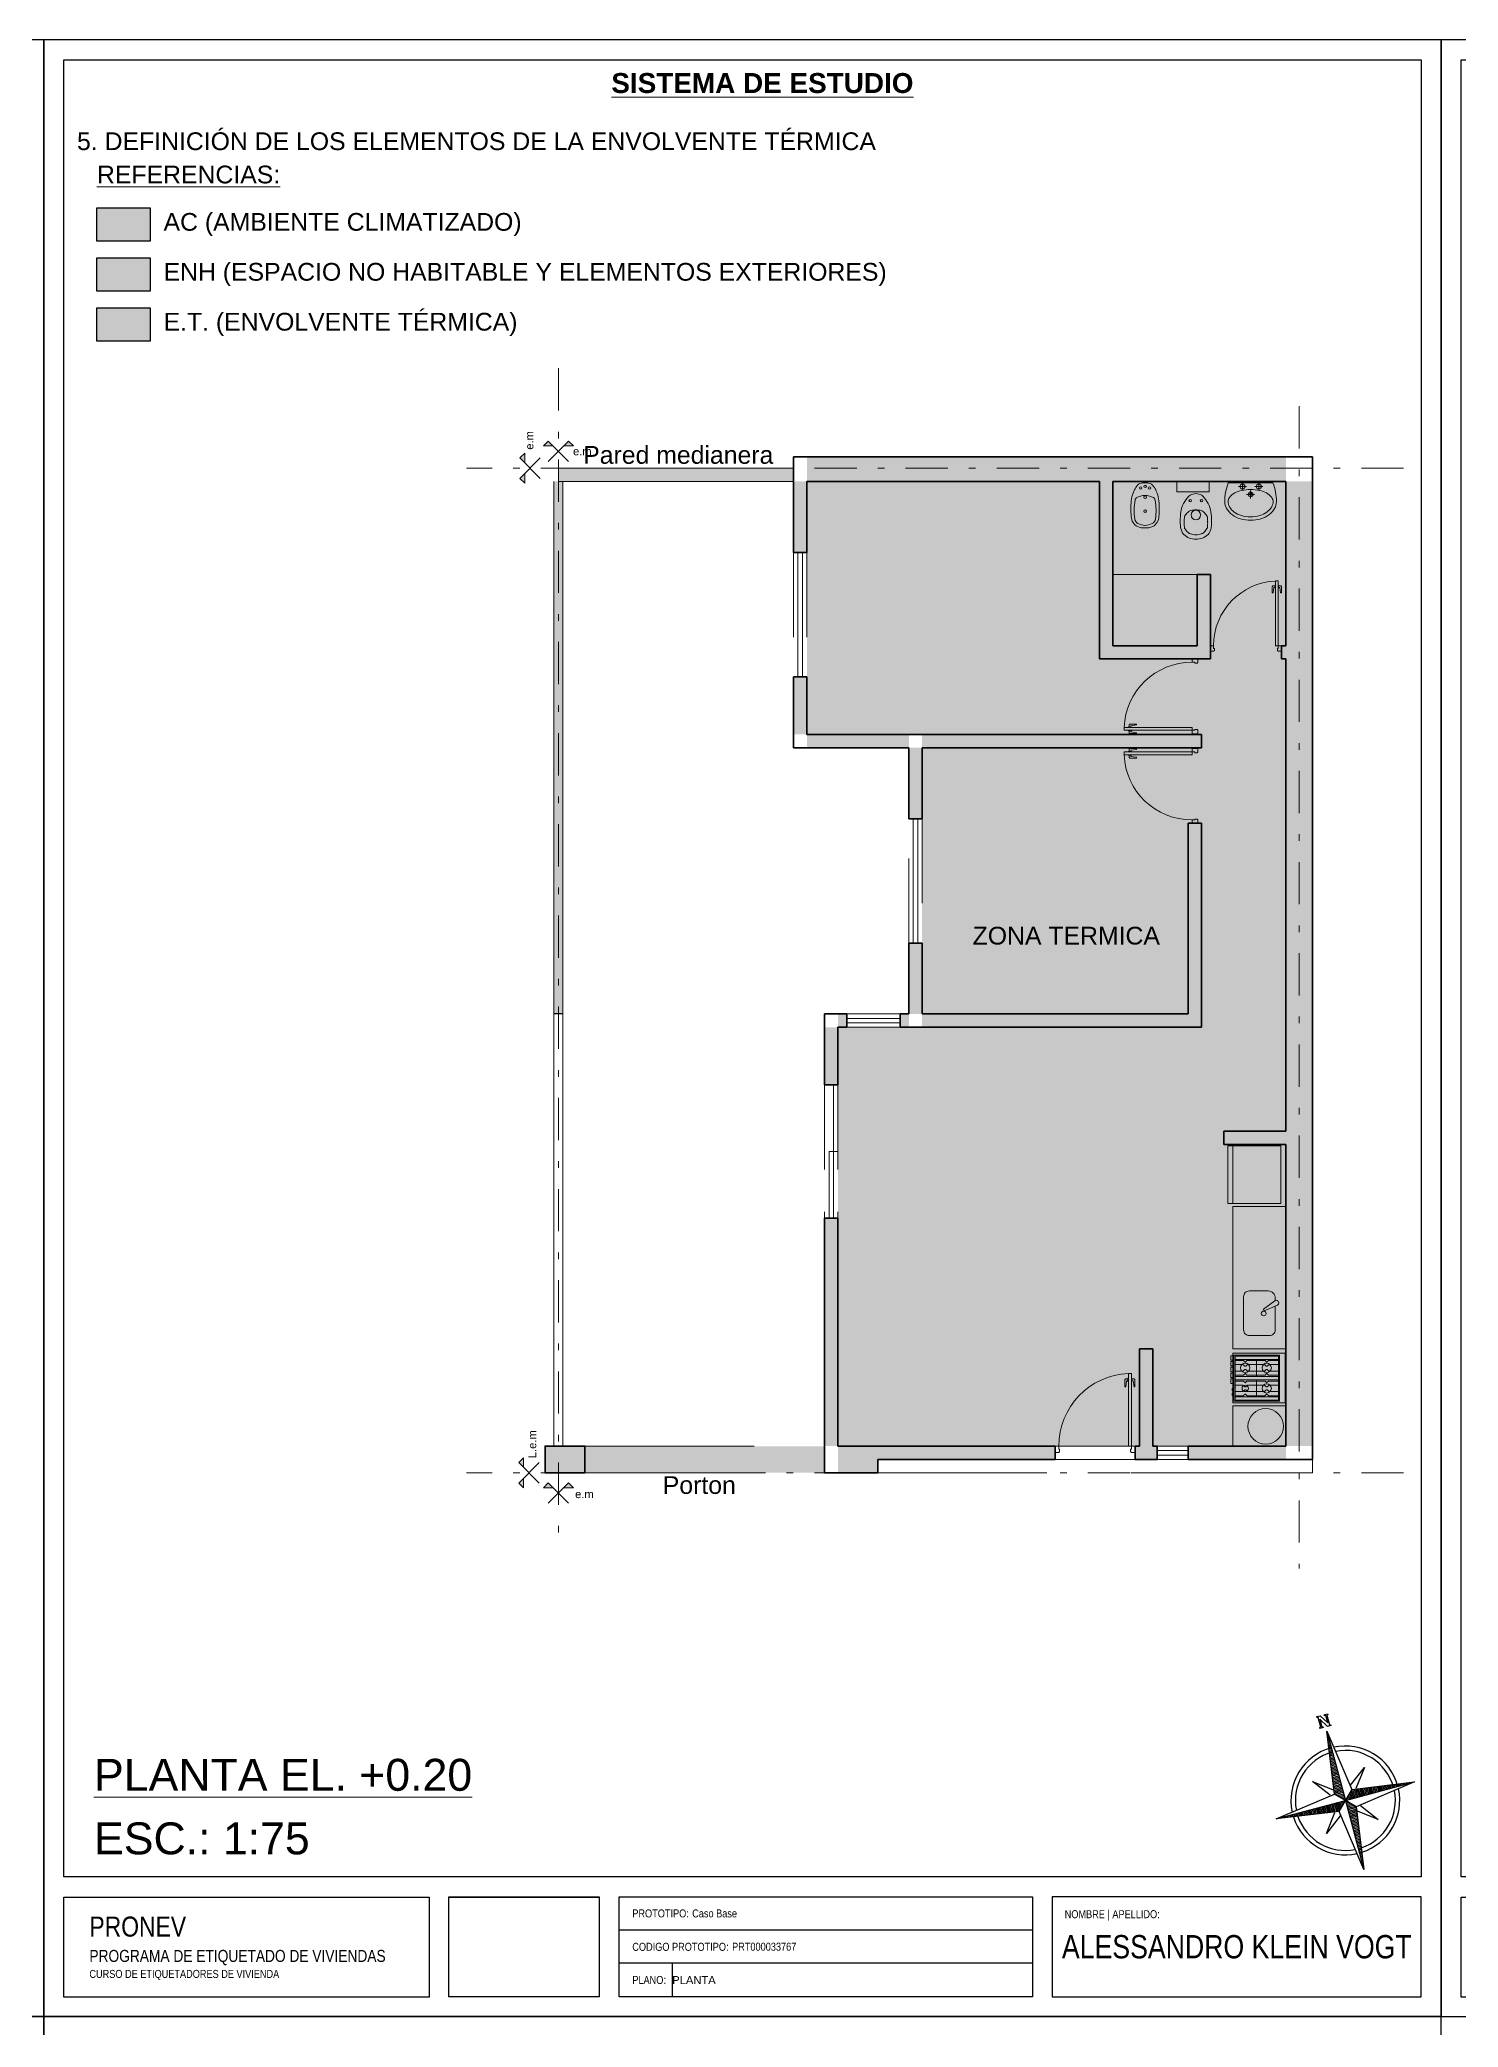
# Model space of a CAD drawing. Header units: millimetres. Extents: x 2761 to 3221, y 1635 to 1962.
# Drawn here: x 2988.72 to 3010.04, y 1862.01 to 1891.87 of the extents above; entities that cross this region are included whole.
import ezdxf
from ezdxf.enums import TextEntityAlignment as Align

# ---------------------------------------------------------------- set-up
doc = ezdxf.new("R2010")
doc.units = ezdxf.units.MM
for name, pattern in [('DASHDOT', [25.4, 12.7, -6.35, 0, -6.35]), ('DASHED', [19.05, 12.7, -6.35]), ('DASHED2', [9.525, 6.35, -3.175])]:
    doc.linetypes.add(name, pattern=pattern)
for name, color, linetype, lineweight in [('Aberturas', 239, 'Continuous', 18), ('Artefacctos', 249, 'Continuous', 20), ('Detalles', 3, 'Continuous', 15), ('Ejes', 3, 'DASHDOT', 13), ('Muros', 6, 'Continuous', 50), ('Muros de la envolvente térmica', 5, 'Continuous', 15), ('Proyecciones', 249, 'DASHED', 0), ('Textos', 3, 'Continuous', 9)]:
    doc.layers.add(name, color=color, linetype=linetype, lineweight=lineweight)
doc.layers.add('Ambientes Climatizados', color=7, linetype='Continuous', lineweight=15, true_color=0x9fc5e8)
doc.layers.add('Espacios No Habitables', color=7, linetype='Continuous', lineweight=15, true_color=0xb4a7d6)
doc.layers.add('No View', color=70, linetype='Continuous', plot=False)
doc.styles.add('ROMANS', font='romans', dxfattribs={"width": 0.8})
doc.styles.get("Standard").update_dxf_attribs({"font": 'arial.ttf'})
picture_1 = doc.add_image_def('image1.png', size_in_pixel=(356, 237))

# ---------------------------------------------------------------- blocks, each defined once
blk = doc.blocks.new('Rotulo-PRONEV')
at = {"ltscale": 4}
for p, q in [((14.857, 1.299), (8.644, 1.299)), ((14.857, 0.801), (8.644, 0.801))]:
    blk.add_line(p, q, dxfattribs=at)
for points in [[(20.701, 2.099), (0.299, 2.099), (0.299, 29.398), (20.701, 29.398)], [(0.299, 1.797), (5.789, 1.797), (5.789, 0.294), (0.299, 0.294)], [(14.857, 0.296), (8.644, 0.296), (8.644, 1.8), (14.857, 1.8)], [(20.701, 1.8), (15.156, 1.8), (15.156, 0.296), (20.701, 0.296)]]:
    blk.add_lwpolyline(points, close=True, dxfattribs=at)
at = {"layer": 'No View'}
blk.add_line((9.444, 0.801), (9.444, 0.296), dxfattribs=at)
for points in [[(0, 0), (21, 0), (21, 29.7), (0, 29.7)], [(6.088, 1.793), (8.345, 1.793), (8.345, 0.298), (6.088, 0.298)]]:
    blk.add_lwpolyline(points, close=True, dxfattribs=at)
at = {"lineweight": 0, "insert": (0.685, 1.503), "char_height": 0.1803, "width": 5.63699, "attachment_point": 1, "line_spacing_factor": 0.999934}
blk.add_mtext('{\\fArial Narrow|b0|i0|c0|p34;\\H1.66667x;PRONEV\\P\\H0.6x;PROGRAMA DE ETIQUETADO DE VIVIENDAS \\P\\H0.66667x;CURSO DE ETIQUETADORES DE VIVIENDA}', dxfattribs=at)
at = {"lineweight": 0, "line_spacing_factor": 0.999934}
for s, insert, char_height, attachment_point in [('{\\fArial Narrow|b0|i0|c0|p34;PROTOTIPO:}', (8.844, 1.55), 0.1202, 4), ('{\\fArial Narrow|b0|i0|c0|p34;Caso Base}', (9.744, 1.55), 0.1202, 4), ('{\\fArial Narrow|b0|i0|c0|p34;NOMBRE | APELLIDO:}', (15.342, 1.599), 0.1202, 1), ('{\\fArial Narrow|b0|i0|c0|p34;ALESSANDRO KLEIN VOGT}', (17.929, 1.048), 0.35, 5), ('{\\fArial Narrow|b0|i0|c0|p34;CODIGO PROTOTIPO}:', (8.844, 1.048), 0.1202, 4), ('{\\fArial Narrow|b0|i0|c0|p34;PRT000033767}', (10.344, 1.05), 0.1202, 4), ('{\\fArial Narrow|b0|i0|c0|p34;PLANO}:', (8.844, 0.55), 0.1202, 4)]:
    blk.add_mtext(s, dxfattribs=dict(at, insert=insert, char_height=char_height, attachment_point=attachment_point))
image = blk.add_image(picture_1, insert=(6.088, 0.298), size_in_units=(2.257, 1.502))
image.dxf.flags = 7
blk = doc.blocks.new('*X5')
at = {"color": 0, "linetype": 'ByBlock'}
for p, q in [((-217.53, 160.5), (-217.53, 160.5)), ((-217.52, 160.498), (-217.52, 160.5)), ((-217.51, 160.497), (-217.51, 160.5)), ((-217.5, 160.496), (-217.5, 160.5)), ((-217.49, 160.494), (-217.49, 160.5)), ((-217.48, 160.493), (-217.48, 160.5)), ((-217.47, 160.491), (-217.47, 160.5)), ((-217.46, 160.49), (-217.46, 160.5)), ((-217.45, 160.488), (-217.45, 160.5)), ((-217.44, 160.487), (-217.44, 160.5)), ((-217.43, 160.486), (-217.43, 160.5)), ((-217.42, 160.484), (-217.42, 160.5)), ((-217.41, 160.483), (-217.41, 160.5)), ((-217.4, 160.481), (-217.4, 160.5)), ((-217.39, 160.48), (-217.39, 160.5)), ((-217.38, 160.478), (-217.38, 160.5)), ((-217.37, 160.477), (-217.37, 160.5)), ((-217.36, 160.476), (-217.36, 160.5)), ((-217.35, 160.474), (-217.35, 160.5)), ((-217.34, 160.473), (-217.34, 160.5)), ((-217.33, 160.471), (-217.33, 160.5)), ((-217.32, 160.47), (-217.32, 160.5)), ((-217.31, 160.468), (-217.31, 160.5)), ((-217.3, 160.467), (-217.3, 160.5)), ((-217.29, 160.466), (-217.29, 160.5)), ((-217.28, 160.464), (-217.28, 160.5)), ((-217.27, 160.463), (-217.27, 160.5)), ((-217.26, 160.461), (-217.26, 160.5)), ((-217.25, 160.46), (-217.25, 160.5)), ((-217.24, 160.458), (-217.24, 160.5)), ((-217.23, 160.457), (-217.23, 160.5)), ((-217.22, 160.456), (-217.22, 160.5)), ((-217.21, 160.454), (-217.21, 160.5)), ((-217.2, 160.453), (-217.2, 160.5)), ((-217.19, 160.451), (-217.19, 160.5)), ((-217.18, 160.45), (-217.18, 160.5)), ((-217.17, 160.448), (-217.17, 160.5)), ((-217.16, 160.447), (-217.16, 160.5)), ((-217.15, 160.446), (-217.15, 160.5)), ((-217.14, 160.444), (-217.14, 160.5)), ((-217.13, 160.443), (-217.13, 160.5)), ((-217.12, 160.441), (-217.12, 160.5)), ((-217.11, 160.44), (-217.11, 160.5)), ((-217.1, 160.438), (-217.1, 160.5)), ((-217.09, 160.441), (-217.09, 160.5)), ((-217.08, 160.451), (-217.08, 160.5)), ((-217.07, 160.461), (-217.07, 160.5)), ((-217.06, 160.471), (-217.06, 160.5)), ((-217.05, 160.481), (-217.05, 160.5)), ((-217.04, 160.491), (-217.04, 160.5))]:
    blk.add_line(p, q, dxfattribs=at)
blk = doc.blocks.new('Sbpln014')
at = {"color": 0, "linetype": 'ByBlock'}
for p, q in [((-0.156, 0.156), (0, 1.25)), ((0, 1.25), (0.156, 0.156)), ((0, 1.25), (0, 0)), ((-0.234, 0.156), (-0.469, 0.469)), ((-0.469, 0.469), (-0.156, 0.234)), ((0.156, 0.234), (0.469, 0.469)), ((0.469, 0.469), (0.234, 0.156)), ((-1.25, 0), (-0.156, 0.156)), ((-0.156, -0.156), (-1.25, 0)), ((0, 0), (-1.25, 0)), ((-0.156, 0.156), (0, 0)), ((-0.156, -0.156), (0, 0)), ((0, 0), (0.156, 0.156)), ((0, 0), (0.156, -0.156)), ((0, 0), (0, -1.25)), ((1.25, 0), (0, 0)), ((0.156, 0.156), (1.25, 0)), ((-0.469, -0.469), (-0.234, -0.156)), ((-0.156, -0.234), (-0.469, -0.469)), ((0, -1.25), (-0.156, -0.156)), ((0.156, -0.156), (0, -1.25)), ((1.25, 0), (0.156, -0.156)), ((0.469, -0.469), (0.156, -0.234)), ((0.234, -0.156), (0.469, -0.469))]:
    blk.add_line(p, q, dxfattribs=at)
blk.add_lwpolyline([(1.348, 0.064), (1.348, 0.044), (1.328, 0.044), (1.328, 0.103), (1.348, 0.103), (1.348, 0.083), (1.523, 0.083), (1.523, 0.103), (1.543, 0.103), (1.543, 0.044), (1.387, -0.053), (1.523, -0.053), (1.523, -0.034), (1.543, -0.034), (1.543, -0.092), (1.523, -0.092), (1.523, -0.073), (1.348, -0.073), (1.348, -0.092), (1.328, -0.092), (1.328, -0.034), (1.484, 0.064), (1.348, 0.064)], dxfattribs=at)
for radius, start, end in [(0.95, 92.5891, 177.4109), (0.873, 93.5464, 176.4536), (0.95, 0, 87.4109), (0.873, 0, 86.4536), (0.95, 182.5891, 267.4109), (0.873, 183.5464, 266.4536), (0.95, 270, 357.4109), (0.873, 270, 356.4536)]:
    blk.add_arc((0, 0), radius, start, end, dxfattribs=at)
for p, xscale, yscale, zscale, rotation in [((-401.25, -542.578), 2.499999999999996, 2.499999999999996, 2.499999999999996, 270), ((-542.578, 401.25), 2.5, 2.5, 2.5, 180), ((401.25, 542.578), 2.5, 2.5, 2.5, 90)]:
    blk.add_blockref('*X5', p, dxfattribs=dict(at, xscale=xscale, yscale=yscale, zscale=zscale, rotation=rotation))
at = {"color": 0, "linetype": 'ByBlock', "xscale": 2.5, "yscale": 2.5, "zscale": 2.5}
blk.add_blockref('*X5', (542.578, -401.25), dxfattribs=at)
blk = doc.blocks.new('Bidet')
at = {"color": 0, "linetype": 'ByBlock'}
blk.add_lwpolyline([(0.097, 0.628, -0.262722), (0.176, 0.5, -0.061431), (0.171, 0.274, -0.073837), (0.143, 0.178, -0.02136), (0.11, 0.116, -0.217458), (0.046, 0.075, -0.067695), (0, 0.071, -0.067639), (-0.045, 0.075, -0.190009), (-0.109, 0.116, -0.02136), (-0.143, 0.178, -0.069685), (-0.171, 0.274, -0.061431), (-0.176, 0.5, -0.262722), (-0.097, 0.628, -0.09682), (0, 0.645, -0.096471), (0.097, 0.628)], format="xyb", close=True, dxfattribs=at)
for points in [[(-0.127, 0.29, -0.084724), (-0.132, 0.53, -0.252864), (-0.091, 0.589, -0.103412), (0, 0.612, -0.103412)], [(0.127, 0.29, 0.084724), (0.132, 0.53, 0.252864), (0.091, 0.589, 0.103412), (0.001, 0.612, 0.103412)], [(0, 0.231, -0.087783), (-0.109, 0.258, -0.148188), (-0.127, 0.29, -0.09678)], [(0.001, 0.231, 0.087783), (0.109, 0.258, 0.148188), (0.127, 0.29, 0.09678)]]:
    blk.add_lwpolyline(points, format="xyb", dxfattribs=at)
for centre, radius in [((0, 0.431), 0.0166), ((0, 0.253), 0.0171), ((-0.056, 0.137), 0.0166), ((0, 0.116), 0.0166), ((0.056, 0.137), 0.0166)]:
    blk.add_circle(centre, radius, dxfattribs=at)
blk = doc.blocks.new('Inodoro')
at = {"color": 0, "linetype": 'ByBlock'}
blk.add_lwpolyline([(0, 0.585, 0.193023), (-0.137, 0.535, 0.145572), (-0.172, 0.456, 0.077711), (-0.165, 0.255, 0.087544), (-0.125, 0.161, 0.055228), (-0.065, 0.091, 0.090627), (0, 0.072, 0.091051), (0.065, 0.091, 0.055228), (0.126, 0.161, 0.087544), (0.165, 0.255, 0.077711), (0.172, 0.456, 0.145572), (0.137, 0.535, 0.193023), (0, 0.585, 61.25604)], format="xyb", close=True, dxfattribs=at)
for points in [[(-0.015, 0.536), (-0.033, 0.535, 0.028747), (-0.061, 0.527, 0.052421), (-0.075, 0.521, 0.050041), (-0.092, 0.508, 0.040538), (-0.109, 0.49, 0.036304), (-0.125, 0.468, 0.08346), (-0.129, 0.457, 0.024812), (-0.13, 0.446, 0.009631), (-0.132, 0.42, 0.014344), (-0.133, 0.411, 0.009208), (-0.132, 0.396)], [(0.015, 0.536), (0.033, 0.535, -0.028747), (0.061, 0.527, -0.052421), (0.075, 0.521, -0.050041), (0.092, 0.508, -0.040538), (0.109, 0.49, -0.036304), (0.124, 0.468, -0.08346), (0.129, 0.457, -0.024812), (0.13, 0.446, -0.009631), (0.132, 0.42, -0.014344), (0.132, 0.411, -0.009208), (0.132, 0.396)], [(-0.015, 0.256), (-0.033, 0.258, -0.028747), (-0.061, 0.265, -0.052421), (-0.075, 0.272, -0.050041), (-0.092, 0.284, -0.040538), (-0.109, 0.303, -0.036304), (-0.125, 0.325, -0.08346), (-0.129, 0.336, -0.024812), (-0.13, 0.346, -0.009631), (-0.132, 0.373, -0.014344), (-0.133, 0.382, -0.009208), (-0.132, 0.396)], [(0.015, 0.256), (0.033, 0.258, 0.028747), (0.061, 0.265, 0.052421), (0.075, 0.272, 0.050041), (0.092, 0.284, 0.040538), (0.109, 0.303, 0.036304), (0.124, 0.325, 0.08346), (0.129, 0.336, 0.024812), (0.13, 0.346, 0.009631), (0.132, 0.373, 0.014344), (0.132, 0.382, 0.009208), (0.132, 0.396)]]:
    blk.add_lwpolyline(points, format="xyb", dxfattribs=at)
for points in [[(-0.015, 0.536), (0, 0.536)], [(0.015, 0.536), (0, 0.536)], [(-0.015, 0.256), (0, 0.256)], [(0.015, 0.256), (0, 0.256)]]:
    blk.add_lwpolyline(points, dxfattribs=at)
for centre, radius in [((0, 0.314), 0.0535), ((-0.064, 0.152), 0.0141), ((0.064, 0.152), 0.0141)]:
    blk.add_circle(centre, radius, dxfattribs=at)
at = {"color": 0, "linetype": 'ByBlock', "style": 'ROMANS', "flags": 1}
blk.add_attdef('NOMENCLATURA', text='', height=0.08, dxfattribs=at).set_placement((0.017, 0.438), align=Align.MIDDLE)
blk = doc.blocks.new('Lav1')
at = {"color": 0, "linetype": 'ByBlock'}
for p, q in [((-0.098, 0.005), (-0.098, -0.092)), ((0.098, 0.005), (0.098, -0.092)), ((-0.146, -0.044), (-0.049, -0.044)), ((-0.048, -0.14), (0.048, -0.14)), ((0, -0.092), (0, -0.189)), ((0.049, -0.044), (0.146, -0.044))]:
    blk.add_line(p, q, dxfattribs=at)
for points in [[(0.268, 0, -0.093113), (0.31, -0.225, -0.130379), (0.288, -0.307, -0.106492), (0.219, -0.384, -0.084146), (0.123, -0.432, -0.073141), (0, -0.45, -0.073141), (-0.123, -0.432, -0.084146), (-0.219, -0.384, -0.106492), (-0.288, -0.307, -0.130379), (-0.31, -0.225, -0.093113), (-0.268, 0)], [(-0.27, -0.225, -0.165741), (-0.253, -0.175, -0.105633), (-0.191, -0.122, -0.068595), (-0.109, -0.092, -0.054776), (0, -0.08, -0.054776), (0.109, -0.092, -0.068595), (0.191, -0.122, -0.105633), (0.253, -0.175, -0.165741), (0.27, -0.225, -0.130379), (0.253, -0.287, -0.106492), (0.196, -0.352, -0.084146), (0.111, -0.394, -0.073141), (0, -0.41, -0.073141), (-0.111, -0.394, -0.084146), (-0.196, -0.352, -0.106492), (-0.253, -0.287, -0.130379)]]:
    blk.add_lwpolyline(points, format="xyb", close=True, dxfattribs=at)
for centre, radius in [((-0.098, -0.044), 0.03), ((0, -0.14), 0.028), ((0, -0.14), 0.014), ((0.098, -0.044), 0.03)]:
    blk.add_circle(centre, radius, dxfattribs=at)
blk = doc.blocks.new('P82i')
at = {"color": 0, "linetype": 'ByBlock'}
for points in [[(0.036, 0.828), (0.011, 0.828, 0.414214), (0.001, 0.818), (0.001, 0.738), (0.011, 0.738), (0.021, 0.808), (0.036, 0.808)], [(0.081, 0.828), (0.106, 0.828, -0.414214), (0.116, 0.818), (0.116, 0.738), (0.106, 0.738), (0.096, 0.808), (0.081, 0.808)]]:
    blk.add_lwpolyline(points, format="xyb", dxfattribs=at)
for points in [[(0.041, 0.798), (0.036, 0.798), (0.036, 0.838), (0.041, 0.838)], [(0.076, 0.838), (0.081, 0.838), (0.081, 0.798), (0.076, 0.798)]]:
    blk.add_lwpolyline(points, dxfattribs=at)
for points in [[(0.076, 0.89), (0.041, 0.89), (0.041, 0.07), (0.076, 0.07)], [(0, 0.07), (0.041, 0.07), (0.041, 0.035), (0.051, 0.035), (0.051, 0.01), (0.041, 0), (0, 0)], [(0.9, 0), (0.861, 0), (0.851, 0.01), (0.851, 0.035), (0.861, 0.035), (0.861, 0.07), (0.9, 0.07)]]:
    blk.add_lwpolyline(points, close=True, dxfattribs=at)
blk.add_arc((0.041, 0.07), 0.82, 360, 87.5537, dxfattribs=at)

msp = doc.modelspace()

# ---------------------------------------------------------------- hatches: boundary and pattern name
at = {"layer": 'Ambientes Climatizados'}
h = msp.add_hatch(color=256, dxfattribs=at)
h.dxf.hatch_style = 1
h.paths.add_polyline_path([(2990.382, 1889.345), (2989.582, 1889.345), (2989.582, 1888.845), (2990.382, 1888.845)])
at = {"layer": 'Ambientes Climatizados', "lineweight": 20, "transparency": 33554559}
h = msp.add_hatch(color=256, dxfattribs=at)
h.dxf.hatch_style = 1
h.paths.add_polyline_path([(3007.45, 1885.235), (3000.25, 1885.235), (3000.25, 1881.435), (3001.983, 1881.435), (3001.983, 1877.035), (3000.716, 1877.035), (3000.716, 1870.742), (3007.45, 1870.742)])
at = {"layer": 'Espacios No Habitables', "transparency": 33554559}
h = msp.add_hatch(color=256, dxfattribs=at)
h.dxf.hatch_style = 1
h.paths.add_polyline_path([(2990.382, 1888.595), (2989.582, 1888.595), (2989.582, 1888.095), (2990.382, 1888.095)])
h = msp.add_hatch(color=256, dxfattribs=at)
h.dxf.hatch_style = 1
h.paths.add_polyline_path([(2996.583, 1885.235), (2996.45, 1885.235), (2996.45, 1877.235), (2996.583, 1877.235)])
h.paths.add_polyline_path([(3000.516, 1870.74), (2996.917, 1870.742), (2996.916, 1870.742), (2996.916, 1870.343), (3000.516, 1870.342)])
h.paths.add_polyline_path([(3000.05, 1885.435), (2996.516, 1885.435), (2996.516, 1885.235), (3000.05, 1885.235)])
h.paths.add_polyline_path([(2996.916, 1870.742), (2996.516, 1870.742), (2996.516, 1870.342), (2996.916, 1870.342)])
h.paths.add_polyline_path([(2996.516, 1870.742), (2996.316, 1870.742), (2996.316, 1870.342), (2996.516, 1870.342)])
at = {"layer": 'Muros de la envolvente térmica'}
h = msp.add_hatch(color=256, dxfattribs=at)
h.dxf.hatch_style = 1
h.paths.add_polyline_path([(2990.382, 1887.845), (2989.582, 1887.845), (2989.582, 1887.345), (2990.382, 1887.345)])
at = {"layer": 'Muros de la envolvente térmica', "lineweight": 20}
h = msp.add_hatch(color=256, dxfattribs=at)
h.dxf.hatch_style = 1
h.paths.add_polyline_path([(3000.25, 1885.235), (3000.05, 1885.235), (3000.05, 1884.168), (3000.25, 1884.168)])
h.paths.add_polyline_path([(3007.45, 1885.607), (3000.25, 1885.607), (3000.25, 1885.235), (3004.65, 1885.235), (3004.85, 1885.235), (3007.45, 1885.235)])
h.paths.add_polyline_path([(3007.85, 1885.235), (3007.45, 1885.235), (3007.45, 1882.768), (3007.45, 1882.568), (3007.45, 1875.475), (3007.45, 1875.275), (3007.45, 1870.742), (3007.85, 1870.742)])
h.paths.add_polyline_path([(3007.45, 1870.742), (3005.983, 1870.742), (3005.983, 1870.542), (3007.45, 1870.542)])
h.paths.add_polyline_path([(3005.516, 1870.742), (3005.45, 1870.742), (3005.25, 1870.742), (3005.183, 1870.742), (3005.183, 1870.542), (3005.516, 1870.542)])
h.paths.add_polyline_path([(3003.983, 1870.742), (3000.716, 1870.742), (3000.716, 1870.342), (3001.316, 1870.342), (3001.316, 1870.542), (3003.983, 1870.542)])
h.paths.add_polyline_path([(3000.716, 1874.168), (3000.516, 1874.168), (3000.516, 1870.742), (3000.716, 1870.742)])
h.paths.add_polyline_path([(3000.716, 1877.035), (3000.516, 1877.035), (3000.516, 1876.168), (3000.716, 1876.168)])
h.paths.add_polyline_path([(3000.85, 1877.235), (3000.716, 1877.235), (3000.716, 1877.035), (3000.85, 1877.035)])
h.paths.add_polyline_path([(3001.783, 1877.235), (3001.65, 1877.235), (3001.65, 1877.035), (3001.783, 1877.035)])
h.paths.add_polyline_path([(3001.983, 1878.301), (3001.783, 1878.301), (3001.783, 1877.235), (3001.983, 1877.235)])
h.paths.add_polyline_path([(3001.983, 1881.235), (3001.783, 1881.235), (3001.783, 1880.168), (3001.983, 1880.168)])
h.paths.add_polyline_path([(3001.783, 1881.435), (3000.25, 1881.435), (3000.25, 1881.235), (3001.783, 1881.235)])
h.paths.add_polyline_path([(3000.25, 1882.301), (3000.05, 1882.301), (3000.05, 1881.435), (3000.25, 1881.435)])
at = {"layer": 'Textos', "true_color": 0xc7c8ca}
h = msp.add_hatch(color=9, dxfattribs=at)
h.paths.add_polyline_path([(2996.363, 1885.841), (2996.291, 1885.768), (2996.436, 1885.768)])
h.paths.add_polyline_path([(2996.67, 1885.841), (2996.597, 1885.768), (2996.741, 1885.768)])
h = msp.add_hatch(color=9, dxfattribs=at)
h.paths.add_polyline_path([(2995.936, 1885.281), (2996.01, 1885.209), (2996.01, 1885.355)])
h.paths.add_polyline_path([(2995.936, 1885.588), (2996.01, 1885.515), (2996.01, 1885.66)])
h = msp.add_hatch(color=9, dxfattribs=at)
h.paths.add_polyline_path([(2995.921, 1870.188), (2995.994, 1870.116), (2995.994, 1870.262)])
h.paths.add_polyline_path([(2995.921, 1870.495), (2995.994, 1870.422), (2995.994, 1870.567)])
h = msp.add_hatch(color=9, dxfattribs=at)
h.paths.add_polyline_path([(2996.363, 1870.191), (2996.291, 1870.118), (2996.436, 1870.118)])
h.paths.add_polyline_path([(2996.67, 1870.191), (2996.597, 1870.118), (2996.741, 1870.118)])

# ---------------------------------------------------------------- linework, layer by layer
at = {"layer": 'Aberturas', "color": 9, "true_color": 0xc7c8ca}
for p, q in [((3000.116, 1884.168), (3000.116, 1882.301)), ((3000.183, 1884.168), (3000.183, 1882.301)), ((3001.85, 1880.168), (3001.85, 1878.301)), ((3001.916, 1880.168), (3001.916, 1878.301)), ((3001.65, 1877.168), (3000.85, 1877.168)), ((3001.65, 1877.101), (3000.85, 1877.101)), ((3000.65, 1876.168), (3000.65, 1874.168)), ((3000.716, 1876.168), (3000.716, 1875.168)), ((3000.583, 1875.168), (3000.583, 1874.168)), ((3000.716, 1875.168), (3000.583, 1875.168)), ((3005.983, 1870.675), (3005.516, 1870.675)), ((3005.983, 1870.608), (3005.516, 1870.608))]:
    msp.add_line(p, q, dxfattribs=at)
at = {"layer": 'Artefacctos', "color": 9, "lineweight": 20, "true_color": 0xc7c8ca}
for p, q in [((3006.116, 1883.835), (3004.85, 1883.835)), ((3006.65, 1874.387), (3006.65, 1875.253)), ((3006.65, 1874.342), (3006.65, 1872.206)), ((3007.45, 1874.342), (3006.65, 1874.342)), ((3006.65, 1872.206), (3007.45, 1872.206)), ((3006.685, 1872.045), (3007.336, 1872.045)), ((3007.01, 1872.045), (3007.01, 1871.79)), ((3006.685, 1871.79), (3007.336, 1871.79)), ((3006.685, 1871.737), (3007.336, 1871.737)), ((3007.01, 1871.483), (3007.01, 1871.737)), ((3007.45, 1871.346), (3006.65, 1871.346)), ((3006.65, 1871.346), (3006.65, 1870.742)), ((3006.685, 1871.483), (3007.336, 1871.483))]:
    msp.add_line(p, q, dxfattribs=at)
for points in [[(3005.808, 1885.235), (3006.298, 1885.235), (3006.298, 1885.079), (3005.808, 1885.079)], [(3006.575, 1875.253), (3007.375, 1875.253), (3007.375, 1874.387), (3006.575, 1874.387)], [(3006.65, 1871.391), (3007.44, 1871.391), (3007.44, 1872.137), (3006.65, 1872.137)], [(3006.668, 1871.417), (3006.668, 1872.111), (3007.353, 1872.111), (3007.353, 1871.417)], [(3006.685, 1871.434), (3006.685, 1872.094), (3007.336, 1872.094), (3007.336, 1871.434)]]:
    msp.add_lwpolyline(points, close=True, dxfattribs=at)
for points in [[(3007.289, 1872.931), (3007.289, 1872.964, 0.414412), (3007.183, 1873.073), (3006.9, 1873.073, 0.414214), (3006.814, 1872.987), (3006.814, 1872.489, 0.414214), (3006.9, 1872.403), (3007.203, 1872.403, 0.414214), (3007.289, 1872.489), (3007.289, 1872.844)], [(3007.336, 1872.028), (3007.188, 1872.028, 0.199), (3007.186, 1872.027), (3007.163, 1872.004, -0.414411), (3007.159, 1872.004), (3007.136, 1872.027, 0.199), (3007.134, 1872.028), (3006.866, 1872.028, 0.199), (3006.864, 1872.027), (3006.841, 1872.004, -0.414411), (3006.837, 1872.004), (3006.814, 1872.027, 0.199), (3006.812, 1872.028), (3006.685, 1872.028)], [(3007.336, 1871.808), (3007.188, 1871.808, -0.199), (3007.186, 1871.809), (3007.163, 1871.831, 0.414411), (3007.159, 1871.831), (3007.136, 1871.809, -0.199), (3007.134, 1871.808), (3006.866, 1871.808, -0.199), (3006.864, 1871.809), (3006.841, 1871.831, 0.414411), (3006.837, 1871.831), (3006.814, 1871.809, -0.199), (3006.812, 1871.808), (3006.685, 1871.808)], [(3007.336, 1871.72), (3007.188, 1871.72, 0.199), (3007.186, 1871.719), (3007.163, 1871.696, -0.414411), (3007.159, 1871.696), (3007.136, 1871.719, 0.199), (3007.134, 1871.72), (3006.866, 1871.72, 0.199), (3006.864, 1871.719), (3006.841, 1871.696, -0.414411), (3006.837, 1871.696), (3006.814, 1871.719, 0.199), (3006.812, 1871.72), (3006.685, 1871.72)], [(3007.336, 1871.5), (3007.188, 1871.5, -0.199), (3007.186, 1871.501), (3007.163, 1871.524, 0.414411), (3007.159, 1871.524), (3007.136, 1871.501, -0.199), (3007.134, 1871.5), (3006.866, 1871.5, -0.199), (3006.864, 1871.501), (3006.841, 1871.524, 0.414411), (3006.837, 1871.524), (3006.814, 1871.501, -0.199), (3006.812, 1871.5), (3006.685, 1871.5)]]:
    msp.add_lwpolyline(points, format="xyb", dxfattribs=at)
msp.add_lwpolyline([(3007.125, 1872.775), (3007.321, 1872.858, 1.03918), (3007.281, 1872.927), (3007.111, 1872.8)], format="xyb", close=True, dxfattribs=at)
for points in [[(3006.65, 1872.033), (3006.624, 1872.033), (3006.624, 1872.099), (3006.65, 1872.099)], [(3006.65, 1871.946), (3006.624, 1871.946), (3006.624, 1872.012), (3006.65, 1872.012)], [(3006.685, 1871.967), (3006.804, 1871.967), (3006.83, 1871.941), (3006.848, 1871.941), (3006.874, 1871.967), (3007.126, 1871.967), (3007.152, 1871.941), (3007.17, 1871.941), (3007.196, 1871.967), (3007.336, 1871.967)], [(3006.65, 1871.859), (3006.624, 1871.859), (3006.624, 1871.926), (3006.65, 1871.926)], [(3006.65, 1871.772), (3006.624, 1871.772), (3006.624, 1871.839), (3006.65, 1871.839)], [(3006.65, 1871.685), (3006.624, 1871.685), (3006.624, 1871.752), (3006.65, 1871.752)], [(3006.685, 1871.869), (3006.804, 1871.869), (3006.83, 1871.895), (3006.848, 1871.895), (3006.874, 1871.869), (3007.126, 1871.869), (3007.152, 1871.895), (3007.17, 1871.895), (3007.196, 1871.869), (3007.336, 1871.869)], [(3006.685, 1871.659), (3006.804, 1871.659), (3006.83, 1871.633), (3006.848, 1871.633), (3006.874, 1871.659), (3007.126, 1871.659), (3007.152, 1871.633), (3007.17, 1871.633), (3007.196, 1871.659), (3007.336, 1871.659)], [(3006.65, 1871.571), (3006.641, 1871.571), (3006.641, 1871.606), (3006.65, 1871.606)], [(3006.65, 1871.504), (3006.641, 1871.504), (3006.641, 1871.539), (3006.65, 1871.539)], [(3006.685, 1871.561), (3006.804, 1871.561), (3006.83, 1871.587), (3006.848, 1871.587), (3006.874, 1871.561), (3007.126, 1871.561), (3007.152, 1871.587), (3007.17, 1871.587), (3007.196, 1871.561), (3007.336, 1871.561)]]:
    msp.add_lwpolyline(points, dxfattribs=at)
for centre, radius in [((3007.116, 1872.736), 0.036), ((3006.839, 1871.918), 0.07), ((3007.161, 1871.918), 0.07), ((3006.839, 1871.61), 0.049), ((3007.161, 1871.61), 0.07), ((3007.146, 1871.04), 0.267)]:
    msp.add_circle(centre, radius, dxfattribs=at)
at = {"layer": 'Detalles', "color": 9, "lineweight": 20, "true_color": 0xc7c8ca}
for p, q in [((2996.45, 1885.235), (2996.45, 1870.742)), ((2996.583, 1885.235), (2996.583, 1870.742))]:
    msp.add_line(p, q, dxfattribs=at)
at = {"layer": 'Ejes', "color": 9, "ltscale": 0.05, "true_color": 0xc7c8ca}
for p, q in [((2996.516, 1886.935), (2996.516, 1869.324)), ((3007.65, 1886.367), (3007.65, 1868.905)), ((3009.219, 1885.435), (2995.137, 1885.435)), ((3009.219, 1870.342), (2995.137, 1870.342))]:
    msp.add_line(p, q, dxfattribs=at)
at = {"layer": 'Muros', "color": 9, "lineweight": 20, "true_color": 0xc7c8ca}
for p, q in [((3000.05, 1885.435), (2996.516, 1885.435)), ((2996.516, 1885.435), (2996.516, 1885.235)), ((3000.05, 1885.235), (2996.516, 1885.235))]:
    msp.add_line(p, q, dxfattribs=at)
at = {"layer": 'Muros', "color": 9, "lineweight": 35, "true_color": 0xc7c8ca}
for p, q in [((3007.85, 1885.607), (3000.05, 1885.607)), ((3000.05, 1885.607), (3000.05, 1884.168)), ((3007.85, 1885.607), (3007.85, 1870.542)), ((3004.65, 1885.235), (3000.25, 1885.235)), ((3000.25, 1884.168), (3000.25, 1885.235)), ((3004.65, 1885.235), (3004.65, 1882.568)), ((3007.45, 1885.235), (3004.85, 1885.235)), ((3004.85, 1885.235), (3004.85, 1882.768)), ((3007.45, 1885.235), (3007.45, 1882.768)), ((3000.05, 1884.168), (3000.25, 1884.168)), ((3006.116, 1882.768), (3006.116, 1883.835)), ((3006.116, 1883.835), (3006.316, 1883.835)), ((3006.316, 1882.568), (3006.316, 1883.835)), ((3004.85, 1882.768), (3006.116, 1882.768)), ((3007.383, 1882.768), (3007.383, 1882.568)), ((3007.383, 1882.768), (3007.45, 1882.768)), ((3004.65, 1882.568), (3006.316, 1882.568)), ((3007.383, 1882.568), (3007.45, 1882.568)), ((3007.45, 1882.568), (3007.45, 1875.475)), ((3000.05, 1882.301), (3000.05, 1881.235)), ((3000.05, 1882.301), (3000.25, 1882.301)), ((3000.25, 1882.301), (3000.25, 1881.435)), ((3000.05, 1881.235), (3001.783, 1881.235)), ((3000.25, 1881.435), (3006.183, 1881.435)), ((3001.783, 1881.235), (3001.783, 1880.168)), ((3001.983, 1881.235), (3001.983, 1880.168)), ((3001.983, 1881.235), (3006.183, 1881.235)), ((3006.183, 1881.435), (3006.183, 1881.235)), ((3001.783, 1880.168), (3001.983, 1880.168)), ((3005.983, 1880.101), (3005.983, 1877.235)), ((3005.983, 1880.101), (3006.183, 1880.101)), ((3006.183, 1880.101), (3006.183, 1877.035)), ((3001.783, 1878.301), (3001.783, 1877.235)), ((3001.783, 1878.301), (3001.983, 1878.301)), ((3001.983, 1878.301), (3001.983, 1877.235)), ((3000.516, 1877.235), (3000.516, 1876.168)), ((3000.85, 1877.235), (3000.516, 1877.235)), ((3000.716, 1877.035), (3000.716, 1876.168)), ((3000.85, 1877.035), (3000.716, 1877.035)), ((3000.85, 1877.235), (3000.85, 1877.035)), ((3001.783, 1877.235), (3001.65, 1877.235)), ((3001.65, 1877.235), (3001.65, 1877.035)), ((3006.183, 1877.035), (3001.65, 1877.035)), ((3005.983, 1877.235), (3001.983, 1877.235)), ((3000.716, 1876.168), (3000.516, 1876.168)), ((3006.516, 1875.475), (3006.516, 1875.275)), ((3007.45, 1875.475), (3006.516, 1875.475)), ((3006.518, 1875.275), (3006.516, 1875.275)), ((3007.45, 1875.275), (3006.518, 1875.275)), ((3007.45, 1875.275), (3007.45, 1870.742)), ((3000.516, 1874.168), (3000.516, 1870.342)), ((3000.716, 1874.168), (3000.516, 1874.168)), ((3000.716, 1874.168), (3000.516, 1874.168)), ((3000.716, 1874.168), (3000.716, 1870.742)), ((3005.25, 1872.206), (3005.25, 1870.742)), ((3005.45, 1872.206), (3005.25, 1872.206)), ((3005.45, 1872.206), (3005.45, 1870.742)), ((3000.716, 1870.742), (3003.983, 1870.742)), ((3003.983, 1870.742), (3003.983, 1870.542)), ((3005.25, 1870.742), (3005.183, 1870.742)), ((3005.183, 1870.742), (3005.183, 1870.542)), ((3005.516, 1870.742), (3005.45, 1870.742)), ((3005.516, 1870.742), (3005.516, 1870.542)), ((3007.45, 1870.742), (3005.983, 1870.742)), ((3005.983, 1870.742), (3005.983, 1870.542)), ((3001.316, 1870.542), (3003.983, 1870.542)), ((3005.516, 1870.542), (3005.183, 1870.542)), ((3007.85, 1870.542), (3005.983, 1870.542))]:
    msp.add_line(p, q, dxfattribs=at)
for points in [[(2996.316, 1870.342), (2996.916, 1870.342), (2996.916, 1870.742), (2996.316, 1870.742), (2996.316, 1870.342)], [(3000.516, 1870.342), (3001.316, 1870.342), (3001.316, 1870.542)]]:
    msp.add_lwpolyline(points, dxfattribs=at)
at = {"layer": 'Muros de la envolvente térmica', "linetype": 'DASHED2', "lineweight": 20, "ltscale": 0.2}
for p, q in [((3000.05, 1884.168), (3000.05, 1882.301)), ((3000.25, 1884.168), (3000.25, 1882.301)), ((3001.783, 1878.301), (3001.783, 1880.168)), ((3001.983, 1880.168), (3001.983, 1878.301)), ((3001.65, 1877.235), (3000.85, 1877.235)), ((3000.85, 1877.035), (3001.65, 1877.035)), ((3000.516, 1876.168), (3000.516, 1874.168)), ((3000.716, 1876.168), (3000.716, 1874.168)), ((3003.983, 1870.742), (3005.183, 1870.742)), ((3005.983, 1870.742), (3005.516, 1870.742)), ((3005.183, 1870.542), (3003.983, 1870.542)), ((3005.983, 1870.542), (3005.516, 1870.542))]:
    msp.add_line(p, q, dxfattribs=at)
at = {"layer": 'No View'}
msp.add_line((2996.583, 1877.235), (2996.45, 1877.235), dxfattribs=at)
for points in [[(2989.582, 1889.345), (2990.382, 1889.345), (2990.382, 1888.845), (2989.582, 1888.845)], [(2989.582, 1888.595), (2990.382, 1888.595), (2990.382, 1888.095), (2989.582, 1888.095)], [(2989.582, 1887.845), (2990.382, 1887.845), (2990.382, 1887.345), (2989.582, 1887.345)]]:
    msp.add_lwpolyline(points, close=True, dxfattribs=at)
at = {"layer": 'Proyecciones', "color": 9, "ltscale": 0.2, "true_color": 0xc7c8ca}
for p, q in [((2996.917, 1870.742), (3000.516, 1870.74)), ((3007.85, 1870.542), (3007.85, 1870.342)), ((2996.916, 1870.343), (3000.516, 1870.342)), ((3001.316, 1870.342), (3007.85, 1870.342))]:
    msp.add_line(p, q, dxfattribs=at)
at = {"layer": 'Textos', "color": 9, "true_color": 0xc7c8ca}
for p, q in [((2996.363, 1885.841), (2996.291, 1885.768)), ((2996.436, 1885.768), (2996.291, 1885.768)), ((2996.363, 1885.841), (2996.67, 1885.534)), ((2996.363, 1885.534), (2996.67, 1885.841)), ((2996.741, 1885.768), (2996.597, 1885.768)), ((2996.67, 1885.841), (2996.741, 1885.768)), ((2995.936, 1885.588), (2996.01, 1885.66)), ((2995.936, 1885.281), (2996.243, 1885.588)), ((2996.243, 1885.281), (2995.936, 1885.588)), ((2996.01, 1885.66), (2996.01, 1885.515)), ((2995.936, 1885.281), (2996.01, 1885.209)), ((2996.01, 1885.355), (2996.01, 1885.209)), ((2995.921, 1870.495), (2995.994, 1870.567)), ((2995.921, 1870.188), (2996.228, 1870.495)), ((2996.228, 1870.188), (2995.921, 1870.495)), ((2995.994, 1870.567), (2995.994, 1870.422)), ((2995.921, 1870.188), (2995.994, 1870.116)), ((2995.994, 1870.262), (2995.994, 1870.116)), ((2996.363, 1870.191), (2996.291, 1870.118)), ((2996.363, 1870.191), (2996.67, 1869.884)), ((2996.363, 1869.884), (2996.67, 1870.191)), ((2996.67, 1870.191), (2996.741, 1870.118)), ((2996.436, 1870.118), (2996.291, 1870.118)), ((2996.741, 1870.118), (2996.597, 1870.118))]:
    msp.add_line(p, q, dxfattribs=at)

# ---------------------------------------------------------------- block references
for p in [(2967.783, 1862.171), (2988.783, 1862.171), (3009.783, 1862.171), (2967.783, 1832.471), (2988.783, 1832.471)]:
    msp.add_blockref('Rotulo-PRONEV', p)
at = {"color": 9, "ltscale": 0.7, "true_color": 0xc7c8ca, "xscale": 0.8605317641614497, "yscale": 0.8605317641614497, "zscale": 0.8605317641614497, "rotation": 105.0000000000084}
msp.add_blockref('Sbpln014', (3008.343, 1865.419), dxfattribs=at)
at = {"layer": 'Aberturas', "color": 9, "true_color": 0xc7c8ca}
for p, xscale, yscale, zscale in [((3007.383, 1882.685), -1.185155555554814, 1.185155555554814, 1.185155555554814), ((3005.183, 1870.648), -1.332732088902506, 1.332732088902506, 1.332732088902506)]:
    msp.add_blockref('P82i', p, dxfattribs=dict(at, xscale=xscale, yscale=yscale, zscale=zscale))
at = {"layer": 'Aberturas', "color": 9, "true_color": 0xc7c8ca, "yscale": 1.247838579461695, "zscale": 1.247838579461695}
for p, xscale, rotation in [((3006.127, 1881.445), 1.247838579461695, 90.00000000000004), ((3006.127, 1881.224), -1.247838579461695, 90)]:
    msp.add_blockref('P82i', p, dxfattribs=dict(at, xscale=xscale, rotation=rotation))
at = {"layer": 'Artefacctos', "color": 9, "lineweight": 20, "true_color": 0xc7c8ca, "rotation": 180}
for name, p, xscale, yscale, zscale in [('Bidet', (3005.333, 1885.299), 1.182406785872314, 1.182406785872314, 1.182406785872314), ('Inodoro', (3006.097, 1885.15), 1.3333, 1.3333, 1.3333)]:
    msp.add_blockref(name, p, dxfattribs=dict(at, xscale=xscale, yscale=yscale, zscale=zscale))
at = {"layer": 'Artefacctos', "color": 9, "lineweight": 20, "true_color": 0xc7c8ca, "xscale": -1.252318233125076, "yscale": 1.252318233125076, "zscale": 1.252318233125076}
msp.add_blockref('Lav1', (3006.919, 1885.215), dxfattribs=at)

# ---------------------------------------------------------------- texts
at = {"lineweight": 0, "insert": (2998.227, 1862.72), "char_height": 0.1202, "attachment_point": 4, "line_spacing_factor": 0.999934}
msp.add_mtext('{\\C7;PLANTA}', dxfattribs=at)
at = {"layer": 'Textos', "color": 9, "true_color": 0xc7c8ca}
for s, p in [('e.m', (2996.14, 1885.712)), ('L.e.m', (2996.183, 1870.561))]:
    msp.add_text(s, height=0.12, rotation=90, dxfattribs=at).set_placement(p)
for p in [(2996.736, 1885.629), (2996.767, 1869.961)]:
    msp.add_text('e.m', height=0.12, dxfattribs=at).set_placement(p)
at = {"layer": 'Textos', "color": 7, "lineweight": 20}
for s, height, p in [('Pared medianera', 0.26666, (2998.318, 1885.501)), ('ZONA TERMICA', 0.26666, (3004.149, 1878.278)), ('Porton', 0.2667, (2998.634, 1870.024))]:
    msp.add_text(s, height=height, dxfattribs=at).set_placement(p, align=Align.CENTER)
at = {"layer": 'Textos', "color": 7}
for s, insert, char_height, width, attachment_point in [('{\\fArial|b1|i0|c0|p34;\\LSISTEMA DE ESTUDIO}', (2999.582, 1891.219), 0.3, 13.77599, 5), ('5. DEFINICIÓN DE LOS ELEMENTOS DE LA ENVOLVENTE TÉRMICA', (2989.282, 1890.345), 0.2667, 13.77599, 4), ('{\\LREFERENCIAS:}', (2989.582, 1889.845), 0.2667, 13.77599, 4), ('AC (AMBIENTE CLIMATIZADO)', (2990.582, 1889.095), 0.2667, 13.77599, 4), ('ENH (ESPACIO NO HABITABLE Y ELEMENTOS EXTERIORES)', (2990.582, 1888.345), 0.2667, 13.77599, 4), ('E.T. (ENVOLVENTE TÉRMICA)', (2990.582, 1887.595), 0.2667, 13.77599, 4), ('{\\LPLANTA EL. +0.20}', (2989.537, 1866.044), 0.48, 9.84104, 1), ('ESC.: 1:75', (2989.537, 1865.089), 0.48, 9.84104, 1)]:
    msp.add_mtext(s, dxfattribs=dict(at, insert=insert, char_height=char_height, width=width, attachment_point=attachment_point))

doc.saveas('drawing.dxf')
